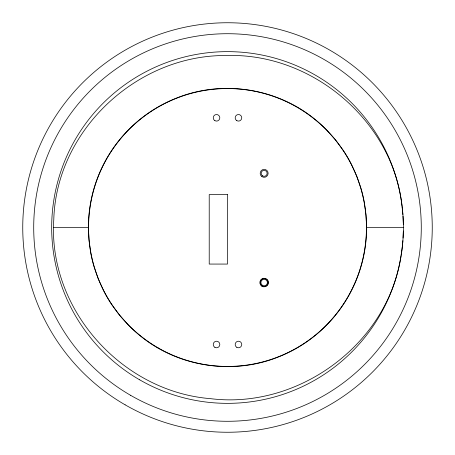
<?xml version="1.0" encoding="UTF-8"?>
<svg xmlns="http://www.w3.org/2000/svg" width="455" height="455" viewBox="0 0 455 455"><rect width="100%" height="100%" fill="white"/><g stroke="black" fill="none" stroke-linecap="round" stroke-linejoin="round"><path stroke-width="0.68" d="M403.352 231.009L403.062 238.033M401.145 254.988L401.776 250.853A169.214 169.214 0 0 0 402.88 240.661M401.026 255.676C388.081 343.929 298.514 409.642 210.591 398.665C121.792 391.664 47.815 309.133 53.787 219.657C56.204 129.954 137.461 54.583 226.55 55.527C311.811 52.729 392.745 120.66 402.01 205.973M53.758 227.5L88.389 227.5A139.111 139.111 0 0 1 177.097 97.842C222.347 79.75 276.742 88.099 314.485 118.937A139.111 139.111 0 0 1 326.502 129.772L335.5 139.816L343.445 150.633A139.111 139.111 0 0 1 351.47 164.392L356.845 176.295L361.008 188.41A139.111 139.111 0 0 1 364.438 202.993L366.048 214.999L366.611 227.5A139.111 139.111 0 0 1 277.903 357.158C232.647 375.25 178.258 366.901 140.515 336.063A139.111 139.111 0 0 1 128.498 325.228L119.5 315.184L111.555 304.367A139.111 139.111 0 0 1 103.53 290.614L98.155 278.705L93.992 266.59A139.111 139.111 0 0 1 90.562 252.007L88.953 240.001L88.389 227.5M366.611 227.5L403.739 227.5M402.084 206.587L402.885 214.561M403.011 216.273L403.363 224.565M227.5 194.592L209.22 194.592L209.22 264.065L227.5 264.065L227.5 194.592M130.608 395.321A193.779 193.779 0 0 0 421.279 227.5A193.779 193.779 0 0 0 130.608 59.679A193.779 193.779 0 0 0 130.608 395.321M262.012 286.263A4.3 4.3 0 0 0 268.456 282.538A4.3 4.3 0 0 0 262.012 278.818A4.3 4.3 0 0 0 262.012 286.263M262.012 285.882A3.97 3.97 0 0 0 268.126 282.737A3.97 3.97 0 0 0 262.342 279.017A3.97 3.97 0 0 0 262.012 285.882M261.87 176.58A3.97 3.97 0 0 0 268.114 173.691A3.97 3.97 0 0 0 262.489 169.726A3.97 3.97 0 0 0 261.87 176.58M158.033 347.825A138.94 138.94 0 0 0 366.44 227.5A138.94 138.94 0 0 0 158.033 107.175A138.94 138.94 0 0 0 158.033 347.825M125.125 404.819A204.75 204.75 0 0 0 432.25 227.5A204.75 204.75 0 0 0 125.125 50.181A204.75 204.75 0 0 0 125.125 404.819M139.605 379.788A175.852 175.852 0 0 0 403.386 227.494A175.852 175.852 0 0 0 139.605 75.2A175.852 175.852 0 0 0 139.605 379.788M236.822 347.347A3.293 3.293 0 0 0 241.759 344.498A3.293 3.293 0 0 0 236.822 341.648A3.293 3.293 0 0 0 236.822 347.347M236.822 120.66A3.293 3.293 0 0 0 241.759 117.811A3.293 3.293 0 0 0 236.822 114.961A3.293 3.293 0 0 0 236.822 120.66M214.885 347.347A3.293 3.293 0 0 0 219.822 344.498A3.293 3.293 0 0 0 214.885 341.648A3.293 3.293 0 0 0 214.885 347.347M214.885 120.66A3.293 3.293 0 0 0 219.822 117.811A3.293 3.293 0 0 0 214.885 114.961A3.293 3.293 0 0 0 214.885 120.66M262.404 285.274A3.248 3.248 0 0 0 267.398 282.703A3.248 3.248 0 0 0 262.671 279.66A3.248 3.248 0 0 0 262.404 285.274M262.546 175.84A2.98 2.98 0 0 0 267.136 173.48A2.98 2.98 0 0 0 262.797 170.688A2.98 2.98 0 0 0 262.546 175.84"/></g></svg>
